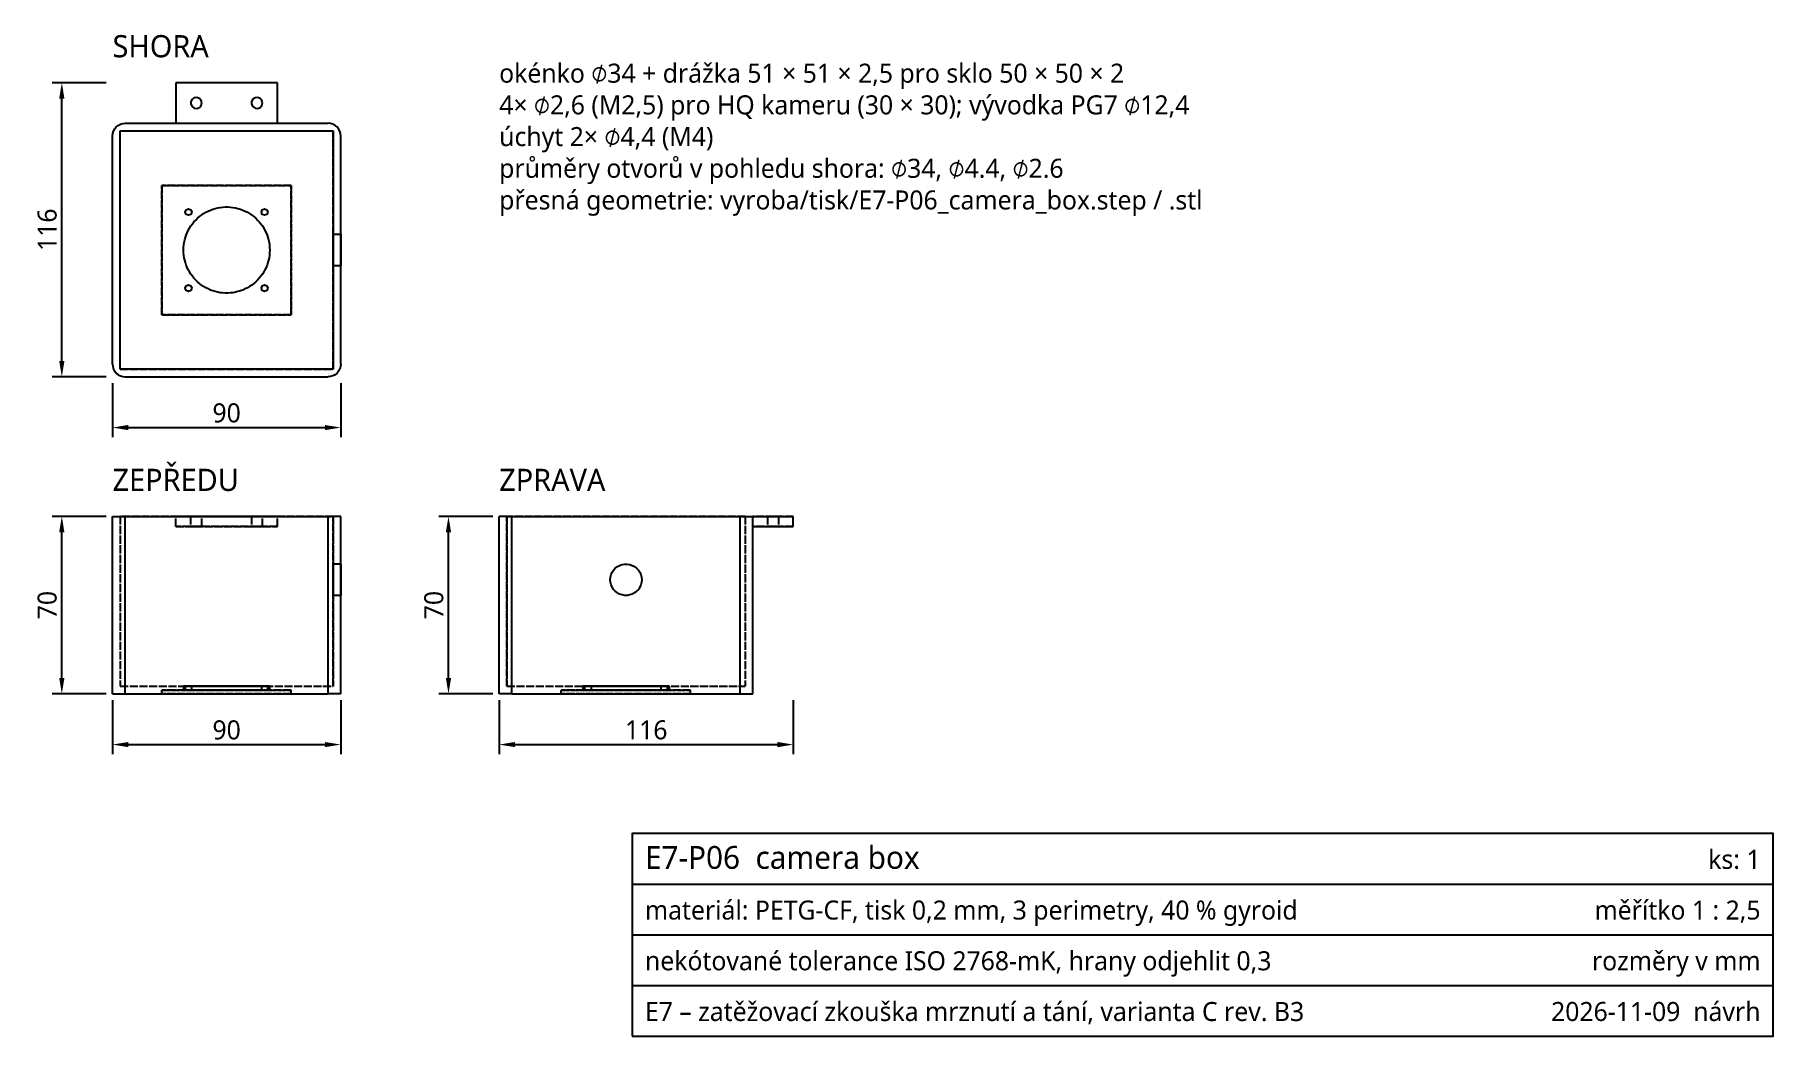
# Model space of a CAD drawing. Header units: millimetres. Extents: x 32 to 718, y 20 to 415.
import ezdxf
from ezdxf.enums import TextEntityAlignment as Align

# ---------------------------------------------------------------- set-up
doc = ezdxf.new("R2010")
doc.units = ezdxf.units.MM
doc.header["$LTSCALE"] = 2.5
doc.linetypes.add('DASHED', pattern=[1.524, 1.27, -0.254])
for name, color, linetype, true_color in [('DIM', 7, 'CONTINUOUS', 0x000000), ('FRAME', 7, 'CONTINUOUS', 0x000000), ('OUTLINE', 7, 'CONTINUOUS', 0x000000), ('TEXT', 7, 'CONTINUOUS', 0x000000)]:
    doc.layers.add(name, color=color, linetype=linetype, true_color=true_color)
doc.layers.add('HIDDEN', color=8, linetype='DASHED')
doc.styles.add('OpenSans', font='OpenSans-Regular.ttf')
doc.dimstyles.new('E7', dxfattribs={"dimtxt": 7.5, "dimasz": 6.25, "dimexe": 3.75, "dimexo": 2.5, "dimgap": 2, "dimtad": 1, "dimtxsty": 'OpenSans', "dimcen": 2.5, "dimclrd": 256, "dimclre": 256, "dimclrt": 256, "dimazin": 3, "dimtfac": 1, "dimtmove": 0, "dimatfit": 3})

msp = doc.modelspace()

# ---------------------------------------------------------------- linework, layer by layer
at = {"layer": 'FRAME'}
msp.add_lwpolyline([(267.5, 20), (717.5, 20), (717.5, 100), (267.5, 100)], close=True, dxfattribs=at)
for points in [[(267.5, 80), (717.5, 80)], [(267.5, 60), (717.5, 60)], [(267.5, 40), (717.5, 40)]]:
    msp.add_lwpolyline(points, dxfattribs=at)
at = {"layer": 'HIDDEN'}
for points in [[(87.5, 396), (87.5, 380)], [(127.5, 396), (87.5, 396)], [(127.5, 380), (127.5, 396)], [(97.7, 388), (97.448, 389.022), (96.75, 389.811), (95.765, 390.184), (94.72, 390.057), (93.853, 389.459), (93.364, 388.526), (93.364, 387.474), (93.853, 386.541), (94.72, 385.943), (95.765, 385.816), (96.75, 386.189), (97.448, 386.978), (97.7, 388)], [(121.7, 388), (121.448, 389.022), (120.75, 389.811), (119.765, 390.184), (118.72, 390.057), (117.853, 389.459), (117.364, 388.526), (117.364, 387.474), (117.853, 386.541), (118.72, 385.943), (119.765, 385.816), (120.75, 386.189), (121.448, 386.978), (121.7, 388)], [(62.5, 375), (62.596, 375.975), (62.881, 376.913), (63.343, 377.778), (63.964, 378.536), (64.722, 379.157), (65.587, 379.619), (66.525, 379.904), (67.5, 380)], [(67.5, 380), (147.5, 380)], [(87.5, 380), (127.5, 380)], [(152.5, 375), (152.404, 375.975), (152.119, 376.913), (151.657, 377.778), (151.036, 378.536), (150.278, 379.157), (149.413, 379.619), (148.475, 379.904), (147.5, 380)], [(62.5, 285), (62.5, 375)], [(65.5, 377), (149.5, 377)], [(65.5, 283), (65.5, 377)], [(149.5, 283), (149.5, 377)], [(152.5, 285), (152.5, 375)], [(82, 355.5), (133, 355.5)], [(82, 304.5), (82, 355.5)], [(133, 355.5), (82, 355.5)], [(82, 355.5), (82, 304.5)], [(133, 355.5), (133, 304.5)], [(133, 304.5), (133, 355.5)], [(124.5, 330), (124.47, 328.993), (124.381, 327.989), (124.232, 326.993), (124.024, 326.007), (123.759, 325.035), (123.436, 324.081), (123.057, 323.147), (122.624, 322.237), (122.138, 321.355), (121.6, 320.503), (121.013, 319.684), (120.378, 318.902), (119.698, 318.159), (118.975, 317.457), (118.211, 316.799), (117.411, 316.188), (116.575, 315.625), (115.707, 315.113), (114.811, 314.652), (113.889, 314.246), (112.945, 313.895), (111.981, 313.601), (111.002, 313.365), (110.01, 313.186), (109.01, 313.067), (108.004, 313.007), (106.996, 313.007), (105.99, 313.067), (104.99, 313.186), (103.998, 313.365), (103.019, 313.601), (102.055, 313.895), (101.111, 314.246), (100.189, 314.652), (99.293, 315.113), (98.425, 315.625), (97.589, 316.188), (96.789, 316.799), (96.025, 317.457), (95.302, 318.159), (94.622, 318.902), (93.987, 319.684), (93.4, 320.503), (92.862, 321.355), (92.376, 322.237), (91.943, 323.147), (91.564, 324.081), (91.241, 325.035), (90.976, 326.007), (90.768, 326.993), (90.619, 327.989), (90.53, 328.993), (90.5, 330), (90.53, 331.007), (90.619, 332.011), (90.768, 333.007), (90.976, 333.993), (91.241, 334.965), (91.564, 335.919), (91.943, 336.853), (92.376, 337.763), (92.862, 338.645), (93.4, 339.497), (93.987, 340.316), (94.622, 341.098), (95.302, 341.841), (96.025, 342.543), (96.789, 343.201), (97.589, 343.812), (98.425, 344.375), (99.293, 344.887), (100.189, 345.348), (101.111, 345.754), (102.055, 346.105), (103.019, 346.399), (103.998, 346.635), (104.99, 346.814), (105.99, 346.933), (106.996, 346.993), (108.004, 346.993), (109.01, 346.933), (110.01, 346.814), (111.002, 346.635), (111.981, 346.399), (112.945, 346.105), (113.889, 345.754), (114.811, 345.348), (115.707, 344.887), (116.575, 344.375), (117.411, 343.812), (118.211, 343.201), (118.975, 342.543), (119.698, 341.841), (120.378, 341.098), (121.013, 340.316), (121.6, 339.497), (122.138, 338.645), (122.624, 337.763), (123.057, 336.853), (123.436, 335.919), (123.759, 334.965), (124.024, 333.993), (124.232, 333.007), (124.381, 332.011), (124.47, 331.007), (124.5, 330)], [(93.8, 345), (93.419, 344.081), (92.5, 343.7), (91.581, 344.081), (91.2, 345), (91.581, 345.919), (92.5, 346.3), (93.419, 345.919), (93.8, 345)], [(123.8, 345), (123.419, 344.081), (122.5, 343.7), (121.581, 344.081), (121.2, 345), (121.581, 345.919), (122.5, 346.3), (123.419, 345.919), (123.8, 345)], [(149.5, 336.2), (149.5, 335.167), (149.5, 334.133), (149.5, 333.1), (149.5, 332.067), (149.5, 331.033), (149.5, 330), (149.5, 328.967), (149.5, 327.933), (149.5, 326.9), (149.5, 325.867), (149.5, 324.833), (149.5, 323.8)], [(149.5, 323.8), (149.5, 324.833), (149.5, 325.867), (149.5, 326.9), (149.5, 327.933), (149.5, 328.967), (149.5, 330), (149.5, 331.033), (149.5, 332.067), (149.5, 333.1), (149.5, 334.133), (149.5, 335.167), (149.5, 336.2)], [(149.5, 336.2), (152.5, 336.2)], [(152.5, 336.2), (152.5, 335.167), (152.5, 334.133), (152.5, 333.1), (152.5, 332.067), (152.5, 331.033), (152.5, 330), (152.5, 328.967), (152.5, 327.933), (152.5, 326.9), (152.5, 325.867), (152.5, 324.833), (152.5, 323.8)], [(152.5, 323.8), (152.5, 324.833), (152.5, 325.867), (152.5, 326.9), (152.5, 327.933), (152.5, 328.967), (152.5, 330), (152.5, 331.033), (152.5, 332.067), (152.5, 333.1), (152.5, 334.133), (152.5, 335.167), (152.5, 336.2)], [(152.5, 323.8), (149.5, 323.8)], [(93.8, 315), (93.419, 314.081), (92.5, 313.7), (91.581, 314.081), (91.2, 315), (91.581, 315.919), (92.5, 316.3), (93.419, 315.919), (93.8, 315)], [(123.8, 315), (123.419, 314.081), (122.5, 313.7), (121.581, 314.081), (121.2, 315), (121.581, 315.919), (122.5, 316.3), (123.419, 315.919), (123.8, 315)], [(133, 304.5), (82, 304.5)], [(82, 304.5), (133, 304.5)], [(62.5, 285), (62.596, 284.025), (62.881, 283.087), (63.343, 282.222), (63.964, 281.464), (64.722, 280.843), (65.587, 280.381), (66.525, 280.096), (67.5, 280)], [(65.5, 283), (149.5, 283)], [(152.5, 285), (152.404, 284.025), (152.119, 283.087), (151.657, 282.222), (151.036, 281.464), (150.278, 280.843), (149.413, 280.381), (148.475, 280.096), (147.5, 280)], [(67.5, 280), (147.5, 280)], [(62.5, 155), (62.5, 225)], [(62.5, 225), (63.125, 225), (63.75, 225), (64.375, 225), (65, 225), (65.625, 225), (66.25, 225), (66.875, 225), (67.5, 225)], [(149.5, 225), (65.5, 225)], [(65.5, 225), (149.5, 225)], [(65.5, 225), (65.5, 158)], [(65.5, 225), (65.5, 158)], [(67.5, 225), (87.5, 225)], [(127.5, 225), (87.5, 225)], [(87.5, 221), (87.5, 225)], [(87.5, 221), (87.5, 225)], [(87.5, 221), (127.5, 221)], [(127.5, 221), (87.5, 221)], [(97.7, 225), (97.15, 225), (96.6, 225), (96.05, 225), (95.5, 225), (94.95, 225), (94.4, 225), (93.85, 225), (93.3, 225)], [(93.3, 225), (93.85, 225), (94.4, 225), (94.95, 225), (95.5, 225), (96.05, 225), (96.6, 225), (97.15, 225), (97.7, 225)], [(93.3, 225), (93.3, 221)], [(97.7, 221), (97.15, 221), (96.6, 221), (96.05, 221), (95.5, 221), (94.95, 221), (94.4, 221), (93.85, 221), (93.3, 221)], [(93.3, 221), (93.85, 221), (94.4, 221), (94.95, 221), (95.5, 221), (96.05, 221), (96.6, 221), (97.15, 221), (97.7, 221)], [(97.7, 221), (97.7, 225)], [(121.7, 225), (121.15, 225), (120.6, 225), (120.05, 225), (119.5, 225), (118.95, 225), (118.4, 225), (117.85, 225), (117.3, 225)], [(117.3, 225), (117.85, 225), (118.4, 225), (118.95, 225), (119.5, 225), (120.05, 225), (120.6, 225), (121.15, 225), (121.7, 225)], [(117.3, 225), (117.3, 221)], [(121.7, 221), (121.15, 221), (120.6, 221), (120.05, 221), (119.5, 221), (118.95, 221), (118.4, 221), (117.85, 221), (117.3, 221)], [(117.3, 221), (117.85, 221), (118.4, 221), (118.95, 221), (119.5, 221), (120.05, 221), (120.6, 221), (121.15, 221), (121.7, 221)], [(121.7, 221), (121.7, 225)], [(127.5, 225), (147.5, 225)], [(127.5, 221), (127.5, 225)], [(127.5, 221), (127.5, 225)], [(152.5, 225), (151.875, 225), (151.25, 225), (150.625, 225), (150, 225), (149.375, 225), (148.75, 225), (148.125, 225), (147.5, 225)], [(149.5, 225), (149.5, 158)], [(149.5, 158), (149.5, 225)], [(152.5, 155), (152.5, 225)], [(220, 225), (219.375, 225), (218.75, 225), (218.125, 225), (217.5, 225), (216.875, 225), (216.25, 225), (215.625, 225), (215, 225)], [(215, 155), (215, 225)], [(312, 225), (218, 225)], [(218, 225), (312, 225)], [(218, 158), (218, 225)], [(218, 225), (218, 158)], [(220, 225), (310, 225)], [(310, 225), (310.625, 225), (311.25, 225), (311.875, 225), (312.5, 225), (313.125, 225), (313.75, 225), (314.375, 225), (315, 225)], [(312, 225), (312, 158)], [(312, 225), (312, 158)], [(331, 225), (315, 225)], [(315, 155), (315, 225)], [(315, 221), (315, 225)], [(315, 221), (315, 225)], [(331, 221), (315, 221)], [(325.2, 225), (324.65, 225), (324.1, 225), (323.55, 225), (323, 225), (322.45, 225), (321.9, 225), (321.35, 225), (320.8, 225)], [(320.8, 225), (321.075, 225), (321.35, 225), (321.625, 225), (321.9, 225), (322.175, 225), (322.45, 225), (322.725, 225), (323, 225)], [(325.2, 225), (324.65, 225), (324.1, 225), (323.55, 225), (323, 225), (322.45, 225), (321.9, 225), (321.35, 225), (320.8, 225)], [(320.8, 225), (321.075, 225), (321.35, 225), (321.625, 225), (321.9, 225), (322.175, 225), (322.45, 225), (322.725, 225), (323, 225)], [(320.8, 225), (320.8, 221)], [(320.8, 225), (320.8, 221)], [(325.2, 221), (324.65, 221), (324.1, 221), (323.55, 221), (323, 221), (322.45, 221), (321.9, 221), (321.35, 221), (320.8, 221)], [(320.8, 221), (321.075, 221), (321.35, 221), (321.625, 221), (321.9, 221), (322.175, 221), (322.45, 221), (322.725, 221), (323, 221)], [(325.2, 221), (324.65, 221), (324.1, 221), (323.55, 221), (323, 221), (322.45, 221), (321.9, 221), (321.35, 221), (320.8, 221)], [(320.8, 221), (321.075, 221), (321.35, 221), (321.625, 221), (321.9, 221), (322.175, 221), (322.45, 221), (322.725, 221), (323, 221)], [(323, 225), (323.275, 225), (323.55, 225), (323.825, 225), (324.1, 225), (324.375, 225), (324.65, 225), (324.925, 225), (325.2, 225)], [(323, 225), (323.275, 225), (323.55, 225), (323.825, 225), (324.1, 225), (324.375, 225), (324.65, 225), (324.925, 225), (325.2, 225)], [(323, 221), (323.275, 221), (323.55, 221), (323.825, 221), (324.1, 221), (324.375, 221), (324.65, 221), (324.925, 221), (325.2, 221)], [(323, 221), (323.275, 221), (323.55, 221), (323.825, 221), (324.1, 221), (324.375, 221), (324.65, 221), (324.925, 221), (325.2, 221)], [(325.2, 225), (325.2, 221)], [(325.2, 225), (325.2, 221)], [(331, 221), (331, 225)], [(149.5, 193.8), (149.5, 194.833), (149.5, 195.867), (149.5, 196.9), (149.5, 197.933), (149.5, 198.967), (149.5, 200), (149.5, 201.033), (149.5, 202.067), (149.5, 203.1), (149.5, 204.133), (149.5, 205.167), (149.5, 206.2)], [(149.5, 206.2), (149.5, 205.425), (149.5, 204.65), (149.5, 203.875), (149.5, 203.1), (149.5, 202.325), (149.5, 201.55), (149.5, 200.775), (149.5, 200)], [(152.5, 206.2), (149.5, 206.2)], [(152.5, 193.8), (152.5, 194.833), (152.5, 195.867), (152.5, 196.9), (152.5, 197.933), (152.5, 198.967), (152.5, 200), (152.5, 201.033), (152.5, 202.067), (152.5, 203.1), (152.5, 204.133), (152.5, 205.167), (152.5, 206.2)], [(152.5, 206.2), (152.5, 205.425), (152.5, 204.65), (152.5, 203.875), (152.5, 203.1), (152.5, 202.325), (152.5, 201.55), (152.5, 200.775), (152.5, 200)], [(271.2, 200), (271.115, 198.98), (270.864, 197.987), (270.453, 197.049), (269.893, 196.192), (269.199, 195.439), (268.391, 194.81), (267.491, 194.322), (266.522, 193.99), (265.512, 193.821), (264.488, 193.821), (263.478, 193.99), (262.509, 194.322), (261.609, 194.81), (260.801, 195.439), (260.107, 196.192), (259.547, 197.049), (259.136, 197.987), (258.885, 198.98), (258.8, 200), (258.885, 201.02), (259.136, 202.013), (259.547, 202.951), (260.107, 203.808), (260.801, 204.561), (261.609, 205.19), (262.509, 205.678), (263.478, 206.01), (264.488, 206.179), (265.512, 206.179), (266.522, 206.01), (267.491, 205.678), (268.391, 205.19), (269.199, 204.561), (269.893, 203.808), (270.453, 202.951), (270.864, 202.013), (271.115, 201.02), (271.2, 200)], [(149.5, 200), (149.5, 199.225), (149.5, 198.45), (149.5, 197.675), (149.5, 196.9), (149.5, 196.125), (149.5, 195.35), (149.5, 194.575), (149.5, 193.8)], [(152.5, 200), (152.5, 199.225), (152.5, 198.45), (152.5, 197.675), (152.5, 196.9), (152.5, 196.125), (152.5, 195.35), (152.5, 194.575), (152.5, 193.8)], [(152.5, 193.8), (149.5, 193.8)], [(65.5, 158), (149.5, 158)], [(65.5, 158), (149.5, 158)], [(124.5, 158), (123.5, 158), (122.5, 158), (121.5, 158), (120.5, 158), (119.5, 158), (118.5, 158), (117.5, 158), (116.5, 158), (115.5, 158), (114.5, 158), (113.5, 158), (112.5, 158), (111.5, 158), (110.5, 158), (109.5, 158), (108.5, 158), (107.5, 158), (106.5, 158), (105.5, 158), (104.5, 158), (103.5, 158), (102.5, 158), (101.5, 158), (100.5, 158), (99.5, 158), (98.5, 158), (97.5, 158), (96.5, 158), (95.5, 158), (94.5, 158), (93.5, 158), (92.5, 158), (91.5, 158), (90.5, 158)], [(90.5, 158), (91.5, 158), (92.5, 158), (93.5, 158), (94.5, 158), (95.5, 158), (96.5, 158), (97.5, 158), (98.5, 158), (99.5, 158), (100.5, 158), (101.5, 158), (102.5, 158), (103.5, 158), (104.5, 158), (105.5, 158), (106.5, 158), (107.5, 158), (108.5, 158), (109.5, 158), (110.5, 158), (111.5, 158), (112.5, 158), (113.5, 158), (114.5, 158), (115.5, 158), (116.5, 158), (117.5, 158), (118.5, 158), (119.5, 158), (120.5, 158), (121.5, 158), (122.5, 158), (123.5, 158), (124.5, 158)], [(90.5, 158), (90.5, 156.5)], [(93.8, 158), (93.475, 158), (93.15, 158), (92.825, 158), (92.5, 158), (92.175, 158), (91.85, 158), (91.525, 158), (91.2, 158)], [(91.2, 158), (91.525, 158), (91.85, 158), (92.175, 158), (92.5, 158), (92.825, 158), (93.15, 158), (93.475, 158), (93.8, 158)], [(93.8, 158), (93.475, 158), (93.15, 158), (92.825, 158), (92.5, 158), (92.175, 158), (91.85, 158), (91.525, 158), (91.2, 158)], [(91.2, 158), (91.525, 158), (91.85, 158), (92.175, 158), (92.5, 158), (92.825, 158), (93.15, 158), (93.475, 158), (93.8, 158)], [(91.2, 158), (91.2, 156.5)], [(91.2, 158), (91.2, 156.5)], [(93.8, 156.5), (93.8, 158)], [(93.8, 156.5), (93.8, 158)], [(123.8, 158), (123.475, 158), (123.15, 158), (122.825, 158), (122.5, 158), (122.175, 158), (121.85, 158), (121.525, 158), (121.2, 158)], [(121.2, 158), (121.525, 158), (121.85, 158), (122.175, 158), (122.5, 158), (122.825, 158), (123.15, 158), (123.475, 158), (123.8, 158)], [(123.8, 158), (123.475, 158), (123.15, 158), (122.825, 158), (122.5, 158), (122.175, 158), (121.85, 158), (121.525, 158), (121.2, 158)], [(121.2, 158), (121.525, 158), (121.85, 158), (122.175, 158), (122.5, 158), (122.825, 158), (123.15, 158), (123.475, 158), (123.8, 158)], [(121.2, 158), (121.2, 156.5)], [(121.2, 158), (121.2, 156.5)], [(123.8, 156.5), (123.8, 158)], [(123.8, 156.5), (123.8, 158)], [(124.5, 156.5), (124.5, 158)], [(218, 158), (312, 158)], [(218, 158), (312, 158)], [(265, 158), (264, 158), (263, 158), (262, 158), (261, 158), (260, 158), (259, 158), (258, 158), (257, 158), (256, 158), (255, 158), (254, 158), (253, 158), (252, 158), (251, 158), (250, 158), (249, 158), (248, 158)], [(248, 158), (249, 158), (250, 158), (251, 158), (252, 158), (253, 158), (254, 158), (255, 158), (256, 158), (257, 158), (258, 158), (259, 158), (260, 158), (261, 158), (262, 158), (263, 158), (264, 158), (265, 158), (266, 158), (267, 158), (268, 158), (269, 158), (270, 158), (271, 158), (272, 158), (273, 158), (274, 158), (275, 158), (276, 158), (277, 158), (278, 158), (279, 158), (280, 158), (281, 158), (282, 158)], [(248, 158), (248, 156.5)], [(250, 158), (249.838, 158), (249.675, 158), (249.512, 158), (249.35, 158), (249.188, 158), (249.025, 158), (248.863, 158), (248.7, 158)], [(248.7, 158), (249.025, 158), (249.35, 158), (249.675, 158), (250, 158), (250.325, 158), (250.65, 158), (250.975, 158), (251.3, 158)], [(250, 158), (249.838, 158), (249.675, 158), (249.512, 158), (249.35, 158), (249.188, 158), (249.025, 158), (248.863, 158), (248.7, 158)], [(248.7, 158), (249.025, 158), (249.35, 158), (249.675, 158), (250, 158), (250.325, 158), (250.65, 158), (250.975, 158), (251.3, 158)], [(248.7, 158), (248.7, 156.5)], [(248.7, 158), (248.7, 156.5)], [(251.3, 158), (251.137, 158), (250.975, 158), (250.812, 158), (250.65, 158), (250.488, 158), (250.325, 158), (250.162, 158), (250, 158)], [(251.3, 158), (251.137, 158), (250.975, 158), (250.812, 158), (250.65, 158), (250.488, 158), (250.325, 158), (250.162, 158), (250, 158)], [(251.3, 158), (251.3, 156.5)], [(251.3, 158), (251.3, 156.5)], [(282, 158), (280.938, 158), (279.875, 158), (278.812, 158), (277.75, 158), (276.688, 158), (275.625, 158), (274.562, 158), (273.5, 158), (272.438, 158), (271.375, 158), (270.312, 158), (269.25, 158), (268.188, 158), (267.125, 158), (266.062, 158), (265, 158)], [(280, 158), (279.837, 158), (279.675, 158), (279.512, 158), (279.35, 158), (279.188, 158), (279.025, 158), (278.863, 158), (278.7, 158)], [(278.7, 158), (279.025, 158), (279.35, 158), (279.675, 158), (280, 158), (280.325, 158), (280.65, 158), (280.975, 158), (281.3, 158)], [(280, 158), (279.837, 158), (279.675, 158), (279.512, 158), (279.35, 158), (279.188, 158), (279.025, 158), (278.863, 158), (278.7, 158)], [(278.7, 158), (279.025, 158), (279.35, 158), (279.675, 158), (280, 158), (280.325, 158), (280.65, 158), (280.975, 158), (281.3, 158)], [(278.7, 158), (278.7, 156.5)], [(278.7, 158), (278.7, 156.5)], [(281.3, 158), (281.137, 158), (280.975, 158), (280.812, 158), (280.65, 158), (280.488, 158), (280.325, 158), (280.163, 158), (280, 158)], [(281.3, 158), (281.137, 158), (280.975, 158), (280.812, 158), (280.65, 158), (280.488, 158), (280.325, 158), (280.163, 158), (280, 158)], [(281.3, 158), (281.3, 156.5)], [(281.3, 158), (281.3, 156.5)], [(282, 158), (282, 156.5)], [(62.5, 155), (63.125, 155), (63.75, 155), (64.375, 155), (65, 155), (65.625, 155), (66.25, 155), (66.875, 155), (67.5, 155)], [(67.5, 155), (147.5, 155)], [(82, 155), (82, 156.5)], [(133, 156.5), (82, 156.5)], [(82, 155), (82, 156.5)], [(82, 156.5), (133, 156.5)], [(82, 155), (133, 155)], [(133, 155), (82, 155)], [(124.5, 156.5), (123.5, 156.5), (122.5, 156.5), (121.5, 156.5), (120.5, 156.5), (119.5, 156.5), (118.5, 156.5), (117.5, 156.5), (116.5, 156.5), (115.5, 156.5), (114.5, 156.5), (113.5, 156.5), (112.5, 156.5), (111.5, 156.5), (110.5, 156.5), (109.5, 156.5), (108.5, 156.5), (107.5, 156.5), (106.5, 156.5), (105.5, 156.5), (104.5, 156.5), (103.5, 156.5), (102.5, 156.5), (101.5, 156.5), (100.5, 156.5), (99.5, 156.5), (98.5, 156.5), (97.5, 156.5), (96.5, 156.5), (95.5, 156.5), (94.5, 156.5), (93.5, 156.5), (92.5, 156.5), (91.5, 156.5), (90.5, 156.5)], [(90.5, 156.5), (91.5, 156.5), (92.5, 156.5), (93.5, 156.5), (94.5, 156.5), (95.5, 156.5), (96.5, 156.5), (97.5, 156.5), (98.5, 156.5), (99.5, 156.5), (100.5, 156.5), (101.5, 156.5), (102.5, 156.5), (103.5, 156.5), (104.5, 156.5), (105.5, 156.5), (106.5, 156.5), (107.5, 156.5), (108.5, 156.5), (109.5, 156.5), (110.5, 156.5), (111.5, 156.5), (112.5, 156.5), (113.5, 156.5), (114.5, 156.5), (115.5, 156.5), (116.5, 156.5), (117.5, 156.5), (118.5, 156.5), (119.5, 156.5), (120.5, 156.5), (121.5, 156.5), (122.5, 156.5), (123.5, 156.5), (124.5, 156.5)], [(93.8, 156.5), (93.475, 156.5), (93.15, 156.5), (92.825, 156.5), (92.5, 156.5), (92.175, 156.5), (91.85, 156.5), (91.525, 156.5), (91.2, 156.5)], [(91.2, 156.5), (91.525, 156.5), (91.85, 156.5), (92.175, 156.5), (92.5, 156.5), (92.825, 156.5), (93.15, 156.5), (93.475, 156.5), (93.8, 156.5)], [(93.8, 156.5), (93.475, 156.5), (93.15, 156.5), (92.825, 156.5), (92.5, 156.5), (92.175, 156.5), (91.85, 156.5), (91.525, 156.5), (91.2, 156.5)], [(91.2, 156.5), (91.525, 156.5), (91.85, 156.5), (92.175, 156.5), (92.5, 156.5), (92.825, 156.5), (93.15, 156.5), (93.475, 156.5), (93.8, 156.5)], [(123.8, 156.5), (123.475, 156.5), (123.15, 156.5), (122.825, 156.5), (122.5, 156.5), (122.175, 156.5), (121.85, 156.5), (121.525, 156.5), (121.2, 156.5)], [(121.2, 156.5), (121.525, 156.5), (121.85, 156.5), (122.175, 156.5), (122.5, 156.5), (122.825, 156.5), (123.15, 156.5), (123.475, 156.5), (123.8, 156.5)], [(123.8, 156.5), (123.475, 156.5), (123.15, 156.5), (122.825, 156.5), (122.5, 156.5), (122.175, 156.5), (121.85, 156.5), (121.525, 156.5), (121.2, 156.5)], [(121.2, 156.5), (121.525, 156.5), (121.85, 156.5), (122.175, 156.5), (122.5, 156.5), (122.825, 156.5), (123.15, 156.5), (123.475, 156.5), (123.8, 156.5)], [(133, 155), (133, 156.5)], [(133, 155), (133, 156.5)], [(152.5, 155), (151.875, 155), (151.25, 155), (150.625, 155), (150, 155), (149.375, 155), (148.75, 155), (148.125, 155), (147.5, 155)], [(220, 155), (219.375, 155), (218.75, 155), (218.125, 155), (217.5, 155), (216.875, 155), (216.25, 155), (215.625, 155), (215, 155)], [(220, 155), (310, 155)], [(239.5, 156.5), (290.5, 156.5)], [(239.5, 155), (239.5, 156.5)], [(239.5, 155), (239.5, 156.5)], [(290.5, 156.5), (239.5, 156.5)], [(290.5, 155), (239.5, 155)], [(239.5, 155), (290.5, 155)], [(265, 156.5), (264, 156.5), (263, 156.5), (262, 156.5), (261, 156.5), (260, 156.5), (259, 156.5), (258, 156.5), (257, 156.5), (256, 156.5), (255, 156.5), (254, 156.5), (253, 156.5), (252, 156.5), (251, 156.5), (250, 156.5), (249, 156.5), (248, 156.5)], [(248, 156.5), (249, 156.5), (250, 156.5), (251, 156.5), (252, 156.5), (253, 156.5), (254, 156.5), (255, 156.5), (256, 156.5), (257, 156.5), (258, 156.5), (259, 156.5), (260, 156.5), (261, 156.5), (262, 156.5), (263, 156.5), (264, 156.5), (265, 156.5), (266, 156.5), (267, 156.5), (268, 156.5), (269, 156.5), (270, 156.5), (271, 156.5), (272, 156.5), (273, 156.5), (274, 156.5), (275, 156.5), (276, 156.5), (277, 156.5), (278, 156.5), (279, 156.5), (280, 156.5), (281, 156.5), (282, 156.5)], [(250, 156.5), (249.838, 156.5), (249.675, 156.5), (249.512, 156.5), (249.35, 156.5), (249.188, 156.5), (249.025, 156.5), (248.863, 156.5), (248.7, 156.5)], [(248.7, 156.5), (249.025, 156.5), (249.35, 156.5), (249.675, 156.5), (250, 156.5), (250.325, 156.5), (250.65, 156.5), (250.975, 156.5), (251.3, 156.5)], [(250, 156.5), (249.838, 156.5), (249.675, 156.5), (249.512, 156.5), (249.35, 156.5), (249.188, 156.5), (249.025, 156.5), (248.863, 156.5), (248.7, 156.5)], [(248.7, 156.5), (249.025, 156.5), (249.35, 156.5), (249.675, 156.5), (250, 156.5), (250.325, 156.5), (250.65, 156.5), (250.975, 156.5), (251.3, 156.5)], [(251.3, 156.5), (251.137, 156.5), (250.975, 156.5), (250.812, 156.5), (250.65, 156.5), (250.488, 156.5), (250.325, 156.5), (250.162, 156.5), (250, 156.5)], [(251.3, 156.5), (251.137, 156.5), (250.975, 156.5), (250.812, 156.5), (250.65, 156.5), (250.488, 156.5), (250.325, 156.5), (250.162, 156.5), (250, 156.5)], [(282, 156.5), (280.938, 156.5), (279.875, 156.5), (278.812, 156.5), (277.75, 156.5), (276.688, 156.5), (275.625, 156.5), (274.562, 156.5), (273.5, 156.5), (272.438, 156.5), (271.375, 156.5), (270.312, 156.5), (269.25, 156.5), (268.188, 156.5), (267.125, 156.5), (266.062, 156.5), (265, 156.5)], [(280, 156.5), (279.837, 156.5), (279.675, 156.5), (279.512, 156.5), (279.35, 156.5), (279.188, 156.5), (279.025, 156.5), (278.863, 156.5), (278.7, 156.5)], [(278.7, 156.5), (279.025, 156.5), (279.35, 156.5), (279.675, 156.5), (280, 156.5), (280.325, 156.5), (280.65, 156.5), (280.975, 156.5), (281.3, 156.5)], [(280, 156.5), (279.837, 156.5), (279.675, 156.5), (279.512, 156.5), (279.35, 156.5), (279.188, 156.5), (279.025, 156.5), (278.863, 156.5), (278.7, 156.5)], [(278.7, 156.5), (279.025, 156.5), (279.35, 156.5), (279.675, 156.5), (280, 156.5), (280.325, 156.5), (280.65, 156.5), (280.975, 156.5), (281.3, 156.5)], [(281.3, 156.5), (281.137, 156.5), (280.975, 156.5), (280.812, 156.5), (280.65, 156.5), (280.488, 156.5), (280.325, 156.5), (280.163, 156.5), (280, 156.5)], [(281.3, 156.5), (281.137, 156.5), (280.975, 156.5), (280.812, 156.5), (280.65, 156.5), (280.488, 156.5), (280.325, 156.5), (280.163, 156.5), (280, 156.5)], [(290.5, 155), (290.5, 156.5)], [(290.5, 155), (290.5, 156.5)], [(310, 155), (310.625, 155), (311.25, 155), (311.875, 155), (312.5, 155), (313.125, 155), (313.75, 155), (314.375, 155), (315, 155)]]:
    msp.add_lwpolyline(points, dxfattribs=at)
at = {"layer": 'OUTLINE'}
for points in [[(127.5, 396), (87.5, 396)], [(87.5, 396), (87.5, 380)], [(127.5, 380), (127.5, 396)], [(97.7, 388), (97.448, 389.022), (96.75, 389.811), (95.765, 390.184), (94.72, 390.057), (93.853, 389.459), (93.364, 388.526), (93.364, 387.474), (93.853, 386.541), (94.72, 385.943), (95.765, 385.816), (96.75, 386.189), (97.448, 386.978), (97.7, 388)], [(121.7, 388), (121.448, 389.022), (120.75, 389.811), (119.765, 390.184), (118.72, 390.057), (117.853, 389.459), (117.364, 388.526), (117.364, 387.474), (117.853, 386.541), (118.72, 385.943), (119.765, 385.816), (120.75, 386.189), (121.448, 386.978), (121.7, 388)], [(62.5, 375), (62.596, 375.975), (62.881, 376.913), (63.343, 377.778), (63.964, 378.536), (64.722, 379.157), (65.587, 379.619), (66.525, 379.904), (67.5, 380)], [(67.5, 380), (87.5, 380)], [(127.5, 380), (147.5, 380)], [(152.5, 375), (152.404, 375.975), (152.119, 376.913), (151.657, 377.778), (151.036, 378.536), (150.278, 379.157), (149.413, 379.619), (148.475, 379.904), (147.5, 380)], [(62.5, 285), (62.5, 375)], [(65.5, 283), (65.5, 377)], [(65.5, 377), (149.5, 377)], [(149.5, 377), (149.5, 283)], [(152.5, 285), (152.5, 375)], [(124.5, 330), (124.47, 328.993), (124.381, 327.989), (124.232, 326.993), (124.024, 326.007), (123.759, 325.035), (123.436, 324.081), (123.057, 323.147), (122.624, 322.237), (122.138, 321.355), (121.6, 320.503), (121.013, 319.684), (120.378, 318.902), (119.698, 318.159), (118.975, 317.457), (118.211, 316.799), (117.411, 316.188), (116.575, 315.625), (115.707, 315.113), (114.811, 314.652), (113.889, 314.246), (112.945, 313.895), (111.981, 313.601), (111.002, 313.365), (110.01, 313.186), (109.01, 313.067), (108.004, 313.007), (106.996, 313.007), (105.99, 313.067), (104.99, 313.186), (103.998, 313.365), (103.019, 313.601), (102.055, 313.895), (101.111, 314.246), (100.189, 314.652), (99.293, 315.113), (98.425, 315.625), (97.589, 316.188), (96.789, 316.799), (96.025, 317.457), (95.302, 318.159), (94.622, 318.902), (93.987, 319.684), (93.4, 320.503), (92.862, 321.355), (92.376, 322.237), (91.943, 323.147), (91.564, 324.081), (91.241, 325.035), (90.976, 326.007), (90.768, 326.993), (90.619, 327.989), (90.53, 328.993), (90.5, 330), (90.53, 331.007), (90.619, 332.011), (90.768, 333.007), (90.976, 333.993), (91.241, 334.965), (91.564, 335.919), (91.943, 336.853), (92.376, 337.763), (92.862, 338.645), (93.4, 339.497), (93.987, 340.316), (94.622, 341.098), (95.302, 341.841), (96.025, 342.543), (96.789, 343.201), (97.589, 343.812), (98.425, 344.375), (99.293, 344.887), (100.189, 345.348), (101.111, 345.754), (102.055, 346.105), (103.019, 346.399), (103.998, 346.635), (104.99, 346.814), (105.99, 346.933), (106.996, 346.993), (108.004, 346.993), (109.01, 346.933), (110.01, 346.814), (111.002, 346.635), (111.981, 346.399), (112.945, 346.105), (113.889, 345.754), (114.811, 345.348), (115.707, 344.887), (116.575, 344.375), (117.411, 343.812), (118.211, 343.201), (118.975, 342.543), (119.698, 341.841), (120.378, 341.098), (121.013, 340.316), (121.6, 339.497), (122.138, 338.645), (122.624, 337.763), (123.057, 336.853), (123.436, 335.919), (123.759, 334.965), (124.024, 333.993), (124.232, 333.007), (124.381, 332.011), (124.47, 331.007), (124.5, 330)], [(93.8, 345), (93.419, 344.081), (92.5, 343.7), (91.581, 344.081), (91.2, 345), (91.581, 345.919), (92.5, 346.3), (93.419, 345.919), (93.8, 345)], [(123.8, 345), (123.419, 344.081), (122.5, 343.7), (121.581, 344.081), (121.2, 345), (121.581, 345.919), (122.5, 346.3), (123.419, 345.919), (123.8, 345)], [(93.8, 315), (93.419, 314.081), (92.5, 313.7), (91.581, 314.081), (91.2, 315), (91.581, 315.919), (92.5, 316.3), (93.419, 315.919), (93.8, 315)], [(123.8, 315), (123.419, 314.081), (122.5, 313.7), (121.581, 314.081), (121.2, 315), (121.581, 315.919), (122.5, 316.3), (123.419, 315.919), (123.8, 315)], [(62.5, 285), (62.596, 284.025), (62.881, 283.087), (63.343, 282.222), (63.964, 281.464), (64.722, 280.843), (65.587, 280.381), (66.525, 280.096), (67.5, 280)], [(149.5, 283), (65.5, 283)], [(152.5, 285), (152.404, 284.025), (152.119, 283.087), (151.657, 282.222), (151.036, 281.464), (150.278, 280.843), (149.413, 280.381), (148.475, 280.096), (147.5, 280)], [(67.5, 280), (147.5, 280)], [(62.5, 155), (62.5, 225)], [(62.5, 225), (63.125, 225), (63.75, 225), (64.375, 225), (65, 225), (65.625, 225), (66.25, 225), (66.875, 225), (67.5, 225)], [(67.5, 225), (147.5, 225)], [(67.5, 155), (67.5, 225)], [(152.5, 225), (151.875, 225), (151.25, 225), (150.625, 225), (150, 225), (149.375, 225), (148.75, 225), (148.125, 225), (147.5, 225)], [(147.5, 155), (147.5, 225)], [(152.5, 155), (152.5, 225)], [(220, 225), (219.375, 225), (218.75, 225), (218.125, 225), (217.5, 225), (216.875, 225), (216.25, 225), (215.625, 225), (215, 225)], [(215, 155), (215, 225)], [(220, 225), (310, 225)], [(220, 155), (220, 225)], [(310, 225), (310.625, 225), (311.25, 225), (311.875, 225), (312.5, 225), (313.125, 225), (313.75, 225), (314.375, 225), (315, 225)], [(310, 155), (310, 225)], [(315, 225), (331, 225)], [(315, 155), (315, 225)], [(315, 221), (331, 221)], [(331, 221), (331, 225)], [(271.2, 200), (271.115, 198.98), (270.864, 197.987), (270.453, 197.049), (269.893, 196.192), (269.199, 195.439), (268.391, 194.81), (267.491, 194.322), (266.522, 193.99), (265.512, 193.821), (264.488, 193.821), (263.478, 193.99), (262.509, 194.322), (261.609, 194.81), (260.801, 195.439), (260.107, 196.192), (259.547, 197.049), (259.136, 197.987), (258.885, 198.98), (258.8, 200), (258.885, 201.02), (259.136, 202.013), (259.547, 202.951), (260.107, 203.808), (260.801, 204.561), (261.609, 205.19), (262.509, 205.678), (263.478, 206.01), (264.488, 206.179), (265.512, 206.179), (266.522, 206.01), (267.491, 205.678), (268.391, 205.19), (269.199, 204.561), (269.893, 203.808), (270.453, 202.951), (270.864, 202.013), (271.115, 201.02), (271.2, 200)], [(62.5, 155), (63.125, 155), (63.75, 155), (64.375, 155), (65, 155), (65.625, 155), (66.25, 155), (66.875, 155), (67.5, 155)], [(67.5, 155), (147.5, 155)], [(152.5, 155), (151.875, 155), (151.25, 155), (150.625, 155), (150, 155), (149.375, 155), (148.75, 155), (148.125, 155), (147.5, 155)], [(220, 155), (219.375, 155), (218.75, 155), (218.125, 155), (217.5, 155), (216.875, 155), (216.25, 155), (215.625, 155), (215, 155)], [(220, 155), (310, 155)], [(310, 155), (310.625, 155), (311.25, 155), (311.875, 155), (312.5, 155), (313.125, 155), (313.75, 155), (314.375, 155), (315, 155)]]:
    msp.add_lwpolyline(points, dxfattribs=at)

# ---------------------------------------------------------------- texts
at = {"layer": 'TEXT', "style": 'OpenSans'}
for s, height, p in [('SHORA', 8.75, (62.5, 406)), ('okénko ⌀34 + drážka 51 × 51 × 2,5 pro sklo 50 × 50 × 2', 7.5, (215, 396)), ('4× ⌀2,6 (M2,5) pro HQ kameru (30 × 30); vývodka PG7 ⌀12,4', 7.5, (215, 383.5)), ('úchyt 2× ⌀4,4 (M4)', 7.5, (215, 371)), ('průměry otvorů v pohledu shora: ⌀34, ⌀4.4, ⌀2.6', 7.5, (215, 358.5)), ('přesná geometrie: vyroba/tisk/E7-P06_camera_box.step / .stl', 7.5, (215, 346)), ('ZEPŘEDU', 8.75, (62.5, 235)), ('ZPRAVA', 8.75, (215, 235)), ('E7-P06  camera box', 9, (272.5, 86)), ('materiál: PETG-CF, tisk 0,2 mm, 3 perimetry, 40 % gyroid', 7.5, (272.5, 66)), ('nekótované tolerance ISO 2768-mK, hrany odjehlit 0,3', 7.5, (272.5, 46)), ('E7 – zatěžovací zkouška mrznutí a tání, varianta C rev. B3', 7.5, (272.5, 26))]:
    msp.add_text(s, height=height, dxfattribs=at).set_placement(p)
for s, p in [('ks: 1', (712.5, 86)), ('měřítko 1 : 2,5', (712.5, 66)), ('rozměry v mm', (712.5, 46)), ('2026-11-09  návrh', (712.5, 26))]:
    msp.add_text(s, height=7.5, dxfattribs=at).set_placement(p, align=Align.RIGHT)

# ---------------------------------------------------------------- dimensions: what is measured, and where the dimension line sits
at = {"layer": 'DIM'}
for base, p1, p2 in [((42.5, 280), (62.5, 280), (62.5, 396)), ((42.5, 155), (62.5, 155), (62.5, 225)), ((195, 155), (215, 155), (215, 225))]:
    msp.add_linear_dim(base=base, p1=p1, p2=p2, angle=90, dimstyle='E7', dxfattribs=at).render()
for base, p1, p2 in [((62.5, 260), (62.5, 280), (152.5, 280)), ((62.5, 135), (62.5, 155), (152.5, 155)), ((215, 135), (215, 155), (331, 155))]:
    msp.add_linear_dim(base=base, p1=p1, p2=p2, dimstyle='E7', dxfattribs=at).render()

doc.saveas('drawing.dxf')
